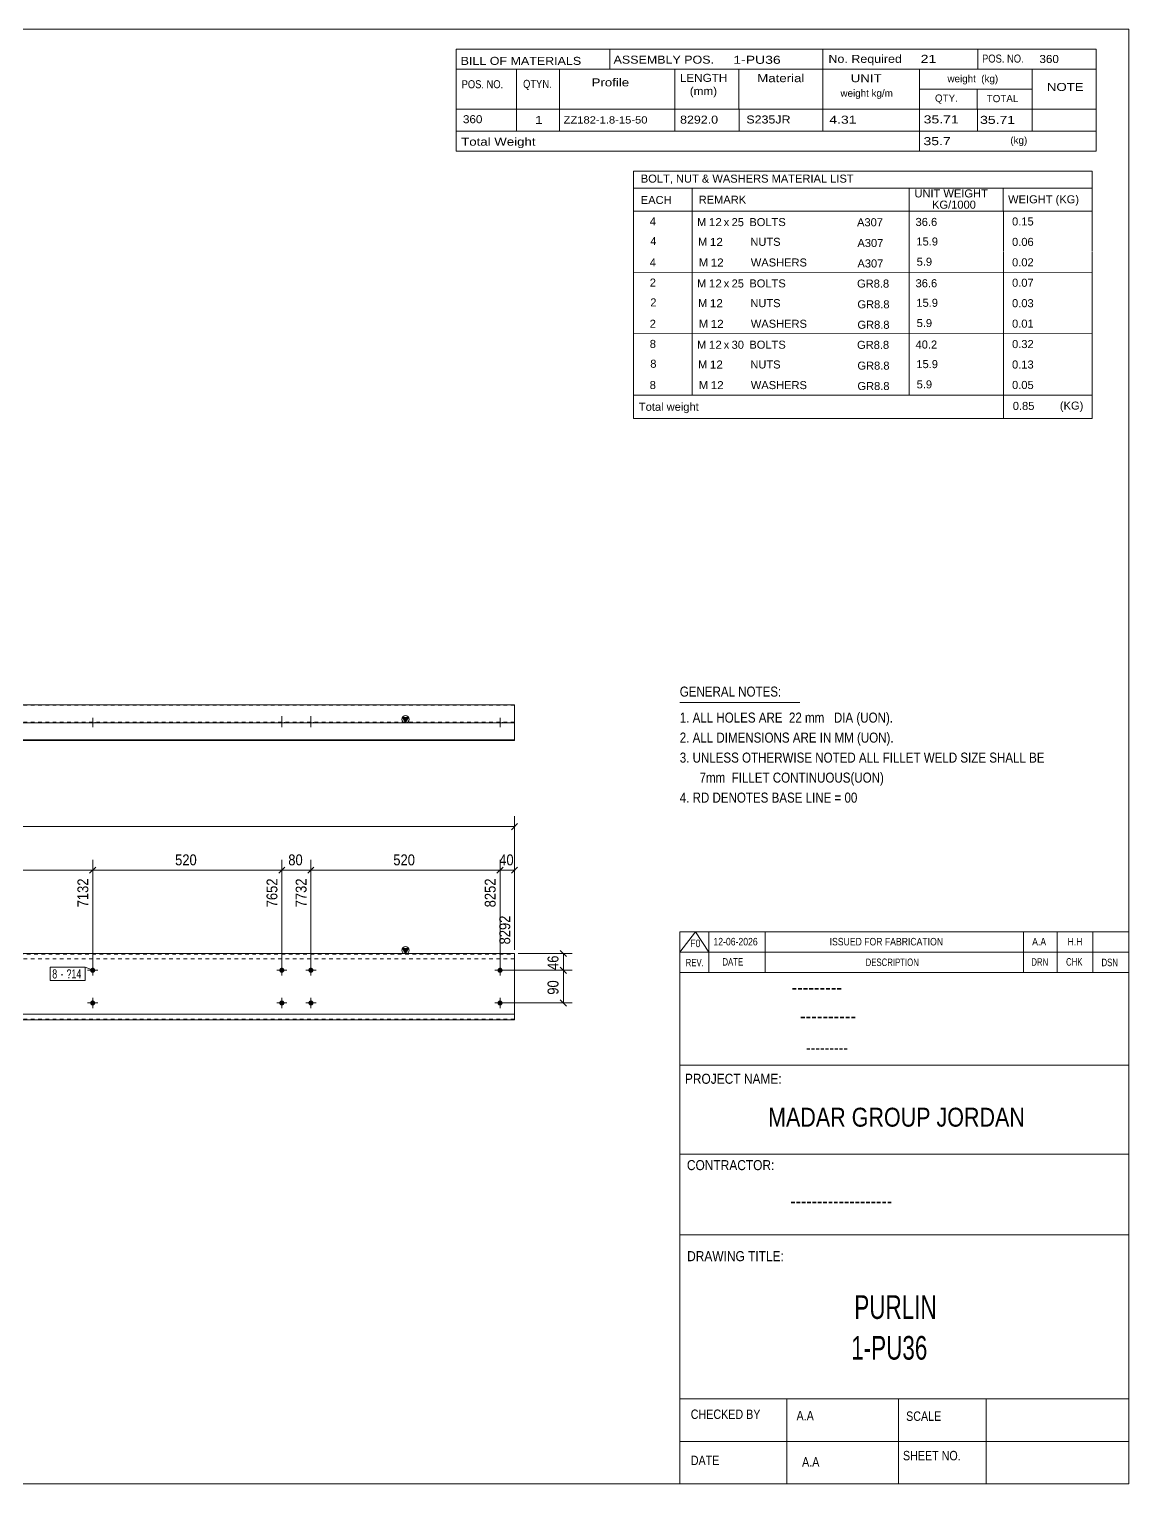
# Model space of a CAD drawing. Header units: millimetres. Extents: x 2 to 579, y 1 to 405.
# Drawn here: x 276.6 to 579, y 5 to 405 of the extents above; entities that cross this region are included whole.
import ezdxf

# ---------------------------------------------------------------- set-up
doc = ezdxf.new("R2010")
doc.units = ezdxf.units.MM
doc.linetypes.add('XKITLINE00', pattern=[0])
doc.linetypes.add('XKITLINE01', pattern=[4, 1, -1, 1, -1])
for name, color, linetype, lineweight in [('Bolt', 3, 'Continuous', 0), ('BoltMark', 7, 'Continuous', 0), ('Dimensions', 7, 'Continuous', 0), ('DrawingSheet', 5, 'Continuous', 0), ('OtherObjectType', 7, 'Continuous', 0), ('Part', 2, 'Continuous', 0)]:
    doc.layers.add(name, color=color, linetype=linetype, lineweight=lineweight)
doc.styles.add('@ARIAL_UNICODE_MS_BOLD', font='ARIAL.TTF')
doc.styles.add('ARIAL', font='ARIAL.TTF')
doc.styles.add('ARIAL_NARROW', font='ARIALN.TTF')
doc.styles.add('COMIC_SANS_MS_BOLD', font='COMICBD.TTF')
doc.styles.add('SWIS721_EX_BT', font='ARIAL.TTF')
doc.styles.add('SWISSE', font='ARIAL.TTF')

# ---------------------------------------------------------------- blocks, each defined once
blk = doc.blocks.new('*A5')
at = {"layer": 'Bolt'}
for points in [[(294.78, 146.2), (294.78, 146.16), (294.77, 146.13), (294.77, 146.09), (294.76, 146.06), (294.75, 146.03), (294.74, 145.99), (294.73, 145.96), (294.71, 145.93), (294.7, 145.9), (294.68, 145.87), (294.66, 145.84), (294.64, 145.81), (294.62, 145.79), (294.6, 145.76), (294.58, 145.74), (294.55, 145.71), (294.53, 145.69), (294.5, 145.67), (294.47, 145.65), (294.44, 145.63), (294.41, 145.61), (294.38, 145.6), (294.35, 145.58), (294.32, 145.57), (294.28, 145.56), (294.25, 145.55), (294.22, 145.54), (294.18, 145.54), (294.15, 145.53), (294.12, 145.53), (294.08, 145.53), (294.05, 145.53), (294.01, 145.53), (293.98, 145.54), (293.95, 145.54), (293.91, 145.55), (293.88, 145.56), (293.85, 145.57), (293.81, 145.58), (293.78, 145.6), (293.75, 145.61), (293.72, 145.63), (293.69, 145.65), (293.66, 145.67), (293.64, 145.69), (293.61, 145.71), (293.59, 145.74), (293.56, 145.76), (293.54, 145.79), (293.52, 145.81), (293.5, 145.84), (293.48, 145.87), (293.46, 145.9), (293.45, 145.93), (293.44, 145.96), (293.42, 145.99), (293.41, 146.03), (293.4, 146.06), (293.4, 146.09), (293.39, 146.13), (293.39, 146.16), (293.38, 146.2), (293.38, 146.23), (293.38, 146.26), (293.39, 146.3), (293.39, 146.33), (293.4, 146.37), (293.4, 146.4), (293.41, 146.43), (293.42, 146.47), (293.44, 146.5), (293.45, 146.53), (293.46, 146.56), (293.48, 146.59), (293.5, 146.62), (293.52, 146.65), (293.54, 146.67), (293.56, 146.7), (293.59, 146.72), (293.61, 146.75), (293.64, 146.77), (293.66, 146.79), (293.69, 146.81), (293.72, 146.83), (293.75, 146.85), (293.78, 146.86), (293.81, 146.88), (293.85, 146.89), (293.88, 146.9), (293.91, 146.91), (293.95, 146.92), (293.98, 146.92), (294.01, 146.93), (294.05, 146.93), (294.08, 146.93), (294.12, 146.93), (294.15, 146.93), (294.18, 146.92), (294.22, 146.92), (294.25, 146.91), (294.28, 146.9), (294.32, 146.89), (294.35, 146.88), (294.38, 146.86), (294.41, 146.85), (294.44, 146.83), (294.47, 146.81), (294.5, 146.79), (294.53, 146.77), (294.55, 146.75), (294.58, 146.72), (294.6, 146.7), (294.62, 146.67), (294.64, 146.65), (294.66, 146.62), (294.68, 146.59), (294.7, 146.56), (294.71, 146.53), (294.73, 146.5), (294.74, 146.47), (294.75, 146.43), (294.76, 146.4), (294.77, 146.37), (294.77, 146.33), (294.78, 146.3), (294.78, 146.26), (294.78, 146.23)], [(406.78, 146.2), (406.78, 146.16), (406.77, 146.13), (406.77, 146.09), (406.76, 146.06), (406.75, 146.03), (406.74, 145.99), (406.73, 145.96), (406.71, 145.93), (406.7, 145.9), (406.68, 145.87), (406.66, 145.84), (406.64, 145.81), (406.62, 145.79), (406.6, 145.76), (406.58, 145.74), (406.55, 145.71), (406.53, 145.69), (406.5, 145.67), (406.47, 145.65), (406.44, 145.63), (406.41, 145.61), (406.38, 145.6), (406.35, 145.58), (406.32, 145.57), (406.28, 145.56), (406.25, 145.55), (406.22, 145.54), (406.18, 145.54), (406.15, 145.53), (406.12, 145.53), (406.08, 145.53), (406.05, 145.53), (406.01, 145.53), (405.98, 145.54), (405.95, 145.54), (405.91, 145.55), (405.88, 145.56), (405.85, 145.57), (405.81, 145.58), (405.78, 145.6), (405.75, 145.61), (405.72, 145.63), (405.69, 145.65), (405.66, 145.67), (405.64, 145.69), (405.61, 145.71), (405.59, 145.74), (405.56, 145.76), (405.54, 145.79), (405.52, 145.81), (405.5, 145.84), (405.48, 145.87), (405.46, 145.9), (405.45, 145.93), (405.44, 145.96), (405.42, 145.99), (405.41, 146.03), (405.4, 146.06), (405.4, 146.09), (405.39, 146.13), (405.39, 146.16), (405.38, 146.2), (405.38, 146.23), (405.38, 146.26), (405.39, 146.3), (405.39, 146.33), (405.4, 146.37), (405.4, 146.4), (405.41, 146.43), (405.42, 146.47), (405.44, 146.5), (405.45, 146.53), (405.46, 146.56), (405.48, 146.59), (405.5, 146.62), (405.52, 146.65), (405.54, 146.67), (405.56, 146.7), (405.59, 146.72), (405.61, 146.75), (405.64, 146.77), (405.66, 146.79), (405.69, 146.81), (405.72, 146.83), (405.75, 146.85), (405.78, 146.86), (405.81, 146.88), (405.85, 146.89), (405.88, 146.9), (405.91, 146.91), (405.95, 146.92), (405.98, 146.92), (406.01, 146.93), (406.05, 146.93), (406.08, 146.93), (406.12, 146.93), (406.15, 146.93), (406.18, 146.92), (406.22, 146.92), (406.25, 146.91), (406.28, 146.9), (406.32, 146.89), (406.35, 146.88), (406.38, 146.86), (406.41, 146.85), (406.44, 146.83), (406.47, 146.81), (406.5, 146.79), (406.53, 146.77), (406.55, 146.75), (406.58, 146.72), (406.6, 146.7), (406.62, 146.67), (406.64, 146.65), (406.66, 146.62), (406.68, 146.59), (406.7, 146.56), (406.71, 146.53), (406.73, 146.5), (406.74, 146.47), (406.75, 146.43), (406.76, 146.4), (406.77, 146.37), (406.77, 146.33), (406.78, 146.3), (406.78, 146.26), (406.78, 146.23)], [(294.78, 137.2), (294.78, 137.16), (294.77, 137.13), (294.77, 137.09), (294.76, 137.06), (294.75, 137.03), (294.74, 136.99), (294.73, 136.96), (294.71, 136.93), (294.7, 136.9), (294.68, 136.87), (294.66, 136.84), (294.64, 136.81), (294.62, 136.79), (294.6, 136.76), (294.58, 136.74), (294.55, 136.71), (294.53, 136.69), (294.5, 136.67), (294.47, 136.65), (294.44, 136.63), (294.41, 136.61), (294.38, 136.6), (294.35, 136.58), (294.32, 136.57), (294.28, 136.56), (294.25, 136.55), (294.22, 136.54), (294.18, 136.54), (294.15, 136.53), (294.12, 136.53), (294.08, 136.53), (294.05, 136.53), (294.01, 136.53), (293.98, 136.54), (293.95, 136.54), (293.91, 136.55), (293.88, 136.56), (293.85, 136.57), (293.81, 136.58), (293.78, 136.6), (293.75, 136.61), (293.72, 136.63), (293.69, 136.65), (293.66, 136.67), (293.64, 136.69), (293.61, 136.71), (293.59, 136.74), (293.56, 136.76), (293.54, 136.79), (293.52, 136.81), (293.5, 136.84), (293.48, 136.87), (293.46, 136.9), (293.45, 136.93), (293.44, 136.96), (293.42, 136.99), (293.41, 137.03), (293.4, 137.06), (293.4, 137.09), (293.39, 137.13), (293.39, 137.16), (293.38, 137.2), (293.38, 137.23), (293.38, 137.26), (293.39, 137.3), (293.39, 137.33), (293.4, 137.37), (293.4, 137.4), (293.41, 137.43), (293.42, 137.47), (293.44, 137.5), (293.45, 137.53), (293.46, 137.56), (293.48, 137.59), (293.5, 137.62), (293.52, 137.65), (293.54, 137.67), (293.56, 137.7), (293.59, 137.72), (293.61, 137.75), (293.64, 137.77), (293.66, 137.79), (293.69, 137.81), (293.72, 137.83), (293.75, 137.85), (293.78, 137.86), (293.81, 137.88), (293.85, 137.89), (293.88, 137.9), (293.91, 137.91), (293.95, 137.92), (293.98, 137.92), (294.01, 137.93), (294.05, 137.93), (294.08, 137.93), (294.12, 137.93), (294.15, 137.93), (294.18, 137.92), (294.22, 137.92), (294.25, 137.91), (294.28, 137.9), (294.32, 137.89), (294.35, 137.88), (294.38, 137.86), (294.41, 137.85), (294.44, 137.83), (294.47, 137.81), (294.5, 137.79), (294.53, 137.77), (294.55, 137.75), (294.58, 137.72), (294.6, 137.7), (294.62, 137.67), (294.64, 137.65), (294.66, 137.62), (294.68, 137.59), (294.7, 137.56), (294.71, 137.53), (294.73, 137.5), (294.74, 137.47), (294.75, 137.43), (294.76, 137.4), (294.77, 137.37), (294.77, 137.33), (294.78, 137.3), (294.78, 137.26), (294.78, 137.23)], [(406.78, 137.2), (406.78, 137.16), (406.77, 137.13), (406.77, 137.09), (406.76, 137.06), (406.75, 137.03), (406.74, 136.99), (406.73, 136.96), (406.71, 136.93), (406.7, 136.9), (406.68, 136.87), (406.66, 136.84), (406.64, 136.81), (406.62, 136.79), (406.6, 136.76), (406.58, 136.74), (406.55, 136.71), (406.53, 136.69), (406.5, 136.67), (406.47, 136.65), (406.44, 136.63), (406.41, 136.61), (406.38, 136.6), (406.35, 136.58), (406.32, 136.57), (406.28, 136.56), (406.25, 136.55), (406.22, 136.54), (406.18, 136.54), (406.15, 136.53), (406.12, 136.53), (406.08, 136.53), (406.05, 136.53), (406.01, 136.53), (405.98, 136.54), (405.95, 136.54), (405.91, 136.55), (405.88, 136.56), (405.85, 136.57), (405.81, 136.58), (405.78, 136.6), (405.75, 136.61), (405.72, 136.63), (405.69, 136.65), (405.66, 136.67), (405.64, 136.69), (405.61, 136.71), (405.59, 136.74), (405.56, 136.76), (405.54, 136.79), (405.52, 136.81), (405.5, 136.84), (405.48, 136.87), (405.46, 136.9), (405.45, 136.93), (405.44, 136.96), (405.42, 136.99), (405.41, 137.03), (405.4, 137.06), (405.4, 137.09), (405.39, 137.13), (405.39, 137.16), (405.38, 137.2), (405.38, 137.23), (405.38, 137.26), (405.39, 137.3), (405.39, 137.33), (405.4, 137.37), (405.4, 137.4), (405.41, 137.43), (405.42, 137.47), (405.44, 137.5), (405.45, 137.53), (405.46, 137.56), (405.48, 137.59), (405.5, 137.62), (405.52, 137.65), (405.54, 137.67), (405.56, 137.7), (405.59, 137.72), (405.61, 137.75), (405.64, 137.77), (405.66, 137.79), (405.69, 137.81), (405.72, 137.83), (405.75, 137.85), (405.78, 137.86), (405.81, 137.88), (405.85, 137.89), (405.88, 137.9), (405.91, 137.91), (405.95, 137.92), (405.98, 137.92), (406.01, 137.93), (406.05, 137.93), (406.08, 137.93), (406.12, 137.93), (406.15, 137.93), (406.18, 137.92), (406.22, 137.92), (406.25, 137.91), (406.28, 137.9), (406.32, 137.89), (406.35, 137.88), (406.38, 137.86), (406.41, 137.85), (406.44, 137.83), (406.47, 137.81), (406.5, 137.79), (406.53, 137.77), (406.55, 137.75), (406.58, 137.72), (406.6, 137.7), (406.62, 137.67), (406.64, 137.65), (406.66, 137.62), (406.68, 137.59), (406.7, 137.56), (406.71, 137.53), (406.73, 137.5), (406.74, 137.47), (406.75, 137.43), (406.76, 137.4), (406.77, 137.37), (406.77, 137.33), (406.78, 137.3), (406.78, 137.26), (406.78, 137.23)]]:
    blk.add_hatch(color=3, dxfattribs=at).paths.add_polyline_path(points, flags=17)
at = {"layer": 'Bolt', "color": 3, "linetype": 'XKITLINE00', "lineweight": 0}
for p, q in [((295.48, 146.23), (292.68, 146.23)), ((294.08, 147.63), (294.08, 144.83)), ((407.48, 146.23), (404.68, 146.23)), ((406.08, 147.63), (406.08, 144.83)), ((295.48, 137.23), (292.68, 137.23)), ((294.08, 138.63), (294.08, 135.83)), ((407.48, 137.23), (404.68, 137.23)), ((406.08, 138.63), (406.08, 135.83))]:
    blk.add_line(p, q, dxfattribs=at)
blk = doc.blocks.new('*A6')
at = {"layer": 'Bolt'}
for points in [[(346.78, 146.2), (346.78, 146.16), (346.77, 146.13), (346.77, 146.09), (346.76, 146.06), (346.75, 146.03), (346.74, 145.99), (346.73, 145.96), (346.71, 145.93), (346.7, 145.9), (346.68, 145.87), (346.66, 145.84), (346.64, 145.81), (346.62, 145.79), (346.6, 145.76), (346.58, 145.74), (346.55, 145.71), (346.53, 145.69), (346.5, 145.67), (346.47, 145.65), (346.44, 145.63), (346.41, 145.61), (346.38, 145.6), (346.35, 145.58), (346.32, 145.57), (346.28, 145.56), (346.25, 145.55), (346.22, 145.54), (346.18, 145.54), (346.15, 145.53), (346.12, 145.53), (346.08, 145.53), (346.05, 145.53), (346.01, 145.53), (345.98, 145.54), (345.95, 145.54), (345.91, 145.55), (345.88, 145.56), (345.85, 145.57), (345.81, 145.58), (345.78, 145.6), (345.75, 145.61), (345.72, 145.63), (345.69, 145.65), (345.66, 145.67), (345.64, 145.69), (345.61, 145.71), (345.59, 145.74), (345.56, 145.76), (345.54, 145.79), (345.52, 145.81), (345.5, 145.84), (345.48, 145.87), (345.46, 145.9), (345.45, 145.93), (345.44, 145.96), (345.42, 145.99), (345.41, 146.03), (345.4, 146.06), (345.4, 146.09), (345.39, 146.13), (345.39, 146.16), (345.38, 146.2), (345.38, 146.23), (345.38, 146.26), (345.39, 146.3), (345.39, 146.33), (345.4, 146.37), (345.4, 146.4), (345.41, 146.43), (345.42, 146.47), (345.44, 146.5), (345.45, 146.53), (345.46, 146.56), (345.48, 146.59), (345.5, 146.62), (345.52, 146.65), (345.54, 146.67), (345.56, 146.7), (345.59, 146.72), (345.61, 146.75), (345.64, 146.77), (345.66, 146.79), (345.69, 146.81), (345.72, 146.83), (345.75, 146.85), (345.78, 146.86), (345.81, 146.88), (345.85, 146.89), (345.88, 146.9), (345.91, 146.91), (345.95, 146.92), (345.98, 146.92), (346.01, 146.93), (346.05, 146.93), (346.08, 146.93), (346.12, 146.93), (346.15, 146.93), (346.18, 146.92), (346.22, 146.92), (346.25, 146.91), (346.28, 146.9), (346.32, 146.89), (346.35, 146.88), (346.38, 146.86), (346.41, 146.85), (346.44, 146.83), (346.47, 146.81), (346.5, 146.79), (346.53, 146.77), (346.55, 146.75), (346.58, 146.72), (346.6, 146.7), (346.62, 146.67), (346.64, 146.65), (346.66, 146.62), (346.68, 146.59), (346.7, 146.56), (346.71, 146.53), (346.73, 146.5), (346.74, 146.47), (346.75, 146.43), (346.76, 146.4), (346.77, 146.37), (346.77, 146.33), (346.78, 146.3), (346.78, 146.26), (346.78, 146.23)], [(354.78, 146.2), (354.78, 146.16), (354.77, 146.13), (354.77, 146.09), (354.76, 146.06), (354.75, 146.03), (354.74, 145.99), (354.73, 145.96), (354.71, 145.93), (354.7, 145.9), (354.68, 145.87), (354.66, 145.84), (354.64, 145.81), (354.62, 145.79), (354.6, 145.76), (354.58, 145.74), (354.55, 145.71), (354.53, 145.69), (354.5, 145.67), (354.47, 145.65), (354.44, 145.63), (354.41, 145.61), (354.38, 145.6), (354.35, 145.58), (354.32, 145.57), (354.28, 145.56), (354.25, 145.55), (354.22, 145.54), (354.18, 145.54), (354.15, 145.53), (354.12, 145.53), (354.08, 145.53), (354.05, 145.53), (354.01, 145.53), (353.98, 145.54), (353.95, 145.54), (353.91, 145.55), (353.88, 145.56), (353.85, 145.57), (353.81, 145.58), (353.78, 145.6), (353.75, 145.61), (353.72, 145.63), (353.69, 145.65), (353.66, 145.67), (353.64, 145.69), (353.61, 145.71), (353.59, 145.74), (353.56, 145.76), (353.54, 145.79), (353.52, 145.81), (353.5, 145.84), (353.48, 145.87), (353.46, 145.9), (353.45, 145.93), (353.44, 145.96), (353.42, 145.99), (353.41, 146.03), (353.4, 146.06), (353.4, 146.09), (353.39, 146.13), (353.39, 146.16), (353.38, 146.2), (353.38, 146.23), (353.38, 146.26), (353.39, 146.3), (353.39, 146.33), (353.4, 146.37), (353.4, 146.4), (353.41, 146.43), (353.42, 146.47), (353.44, 146.5), (353.45, 146.53), (353.46, 146.56), (353.48, 146.59), (353.5, 146.62), (353.52, 146.65), (353.54, 146.67), (353.56, 146.7), (353.59, 146.72), (353.61, 146.75), (353.64, 146.77), (353.66, 146.79), (353.69, 146.81), (353.72, 146.83), (353.75, 146.85), (353.78, 146.86), (353.81, 146.88), (353.85, 146.89), (353.88, 146.9), (353.91, 146.91), (353.95, 146.92), (353.98, 146.92), (354.01, 146.93), (354.05, 146.93), (354.08, 146.93), (354.12, 146.93), (354.15, 146.93), (354.18, 146.92), (354.22, 146.92), (354.25, 146.91), (354.28, 146.9), (354.32, 146.89), (354.35, 146.88), (354.38, 146.86), (354.41, 146.85), (354.44, 146.83), (354.47, 146.81), (354.5, 146.79), (354.53, 146.77), (354.55, 146.75), (354.58, 146.72), (354.6, 146.7), (354.62, 146.67), (354.64, 146.65), (354.66, 146.62), (354.68, 146.59), (354.7, 146.56), (354.71, 146.53), (354.73, 146.5), (354.74, 146.47), (354.75, 146.43), (354.76, 146.4), (354.77, 146.37), (354.77, 146.33), (354.78, 146.3), (354.78, 146.26), (354.78, 146.23)], [(346.78, 137.2), (346.78, 137.16), (346.77, 137.13), (346.77, 137.09), (346.76, 137.06), (346.75, 137.03), (346.74, 136.99), (346.73, 136.96), (346.71, 136.93), (346.7, 136.9), (346.68, 136.87), (346.66, 136.84), (346.64, 136.81), (346.62, 136.79), (346.6, 136.76), (346.58, 136.74), (346.55, 136.71), (346.53, 136.69), (346.5, 136.67), (346.47, 136.65), (346.44, 136.63), (346.41, 136.61), (346.38, 136.6), (346.35, 136.58), (346.32, 136.57), (346.28, 136.56), (346.25, 136.55), (346.22, 136.54), (346.18, 136.54), (346.15, 136.53), (346.12, 136.53), (346.08, 136.53), (346.05, 136.53), (346.01, 136.53), (345.98, 136.54), (345.95, 136.54), (345.91, 136.55), (345.88, 136.56), (345.85, 136.57), (345.81, 136.58), (345.78, 136.6), (345.75, 136.61), (345.72, 136.63), (345.69, 136.65), (345.66, 136.67), (345.64, 136.69), (345.61, 136.71), (345.59, 136.74), (345.56, 136.76), (345.54, 136.79), (345.52, 136.81), (345.5, 136.84), (345.48, 136.87), (345.46, 136.9), (345.45, 136.93), (345.44, 136.96), (345.42, 136.99), (345.41, 137.03), (345.4, 137.06), (345.4, 137.09), (345.39, 137.13), (345.39, 137.16), (345.38, 137.2), (345.38, 137.23), (345.38, 137.26), (345.39, 137.3), (345.39, 137.33), (345.4, 137.37), (345.4, 137.4), (345.41, 137.43), (345.42, 137.47), (345.44, 137.5), (345.45, 137.53), (345.46, 137.56), (345.48, 137.59), (345.5, 137.62), (345.52, 137.65), (345.54, 137.67), (345.56, 137.7), (345.59, 137.72), (345.61, 137.75), (345.64, 137.77), (345.66, 137.79), (345.69, 137.81), (345.72, 137.83), (345.75, 137.85), (345.78, 137.86), (345.81, 137.88), (345.85, 137.89), (345.88, 137.9), (345.91, 137.91), (345.95, 137.92), (345.98, 137.92), (346.01, 137.93), (346.05, 137.93), (346.08, 137.93), (346.12, 137.93), (346.15, 137.93), (346.18, 137.92), (346.22, 137.92), (346.25, 137.91), (346.28, 137.9), (346.32, 137.89), (346.35, 137.88), (346.38, 137.86), (346.41, 137.85), (346.44, 137.83), (346.47, 137.81), (346.5, 137.79), (346.53, 137.77), (346.55, 137.75), (346.58, 137.72), (346.6, 137.7), (346.62, 137.67), (346.64, 137.65), (346.66, 137.62), (346.68, 137.59), (346.7, 137.56), (346.71, 137.53), (346.73, 137.5), (346.74, 137.47), (346.75, 137.43), (346.76, 137.4), (346.77, 137.37), (346.77, 137.33), (346.78, 137.3), (346.78, 137.26), (346.78, 137.23)], [(354.78, 137.2), (354.78, 137.16), (354.77, 137.13), (354.77, 137.09), (354.76, 137.06), (354.75, 137.03), (354.74, 136.99), (354.73, 136.96), (354.71, 136.93), (354.7, 136.9), (354.68, 136.87), (354.66, 136.84), (354.64, 136.81), (354.62, 136.79), (354.6, 136.76), (354.58, 136.74), (354.55, 136.71), (354.53, 136.69), (354.5, 136.67), (354.47, 136.65), (354.44, 136.63), (354.41, 136.61), (354.38, 136.6), (354.35, 136.58), (354.32, 136.57), (354.28, 136.56), (354.25, 136.55), (354.22, 136.54), (354.18, 136.54), (354.15, 136.53), (354.12, 136.53), (354.08, 136.53), (354.05, 136.53), (354.01, 136.53), (353.98, 136.54), (353.95, 136.54), (353.91, 136.55), (353.88, 136.56), (353.85, 136.57), (353.81, 136.58), (353.78, 136.6), (353.75, 136.61), (353.72, 136.63), (353.69, 136.65), (353.66, 136.67), (353.64, 136.69), (353.61, 136.71), (353.59, 136.74), (353.56, 136.76), (353.54, 136.79), (353.52, 136.81), (353.5, 136.84), (353.48, 136.87), (353.46, 136.9), (353.45, 136.93), (353.44, 136.96), (353.42, 136.99), (353.41, 137.03), (353.4, 137.06), (353.4, 137.09), (353.39, 137.13), (353.39, 137.16), (353.38, 137.2), (353.38, 137.23), (353.38, 137.26), (353.39, 137.3), (353.39, 137.33), (353.4, 137.37), (353.4, 137.4), (353.41, 137.43), (353.42, 137.47), (353.44, 137.5), (353.45, 137.53), (353.46, 137.56), (353.48, 137.59), (353.5, 137.62), (353.52, 137.65), (353.54, 137.67), (353.56, 137.7), (353.59, 137.72), (353.61, 137.75), (353.64, 137.77), (353.66, 137.79), (353.69, 137.81), (353.72, 137.83), (353.75, 137.85), (353.78, 137.86), (353.81, 137.88), (353.85, 137.89), (353.88, 137.9), (353.91, 137.91), (353.95, 137.92), (353.98, 137.92), (354.01, 137.93), (354.05, 137.93), (354.08, 137.93), (354.12, 137.93), (354.15, 137.93), (354.18, 137.92), (354.22, 137.92), (354.25, 137.91), (354.28, 137.9), (354.32, 137.89), (354.35, 137.88), (354.38, 137.86), (354.41, 137.85), (354.44, 137.83), (354.47, 137.81), (354.5, 137.79), (354.53, 137.77), (354.55, 137.75), (354.58, 137.72), (354.6, 137.7), (354.62, 137.67), (354.64, 137.65), (354.66, 137.62), (354.68, 137.59), (354.7, 137.56), (354.71, 137.53), (354.73, 137.5), (354.74, 137.47), (354.75, 137.43), (354.76, 137.4), (354.77, 137.37), (354.77, 137.33), (354.78, 137.3), (354.78, 137.26), (354.78, 137.23)]]:
    blk.add_hatch(color=3, dxfattribs=at).paths.add_polyline_path(points, flags=17)
at = {"layer": 'Bolt', "color": 3, "linetype": 'XKITLINE00', "lineweight": 0}
for p, q in [((347.48, 146.23), (344.68, 146.23)), ((346.08, 147.63), (346.08, 144.83)), ((355.48, 146.23), (352.68, 146.23)), ((354.08, 147.63), (354.08, 144.83)), ((347.48, 137.23), (344.68, 137.23)), ((346.08, 138.63), (346.08, 135.83)), ((355.48, 137.23), (352.68, 137.23)), ((354.08, 138.63), (354.08, 135.83))]:
    blk.add_line(p, q, dxfattribs=at)
blk = doc.blocks.new('*A7')
at = {"layer": 'Part'}
blk.add_hatch(color=2, dxfattribs=at).paths.add_polyline_path([(379.28, 152.23), (380.88, 152.23), (380.08, 150.83)], flags=17)
at = {"layer": 'Part', "color": 2, "linetype": 'XKITLINE00', "lineweight": 0}
for p, q in [((380.08, 150.83), (379.28, 152.23)), ((379.28, 152.23), (380.88, 152.23)), ((380.88, 152.23), (380.08, 150.83)), ((27.5, 150.83), (27.5, 132.63)), ((153.3, 150.83), (27.5, 150.83)), ((209.59, 150.83), (153.4, 150.83)), ((265.88, 150.83), (209.69, 150.83)), ((410.08, 150.83), (265.98, 150.83)), ((410.08, 132.63), (410.08, 150.83)), ((153.3, 134.13), (27.5, 134.13)), ((27.5, 132.63), (153.3, 132.63)), ((209.59, 134.13), (153.4, 134.13)), ((153.4, 132.63), (209.59, 132.63)), ((265.88, 134.13), (209.69, 134.13)), ((209.69, 132.63), (265.88, 132.63)), ((410.08, 134.13), (265.98, 134.13)), ((265.98, 132.63), (410.08, 132.63))]:
    blk.add_line(p, q, dxfattribs=at)
at = {"layer": 'Part', "color": 7, "linetype": 'XKITLINE01', "lineweight": 0}
for p, q in [((27.5, 150.65), (153.3, 150.65)), ((153.3, 149.33), (27.5, 149.33)), ((153.4, 150.65), (209.59, 150.65)), ((209.59, 149.33), (153.4, 149.33)), ((209.69, 150.65), (265.88, 150.65)), ((265.88, 149.33), (209.69, 149.33)), ((265.98, 150.65), (410.08, 150.65)), ((410.08, 149.33), (265.98, 149.33)), ((153.3, 132.81), (27.5, 132.81)), ((209.59, 132.81), (153.4, 132.81)), ((265.88, 132.81), (209.69, 132.81)), ((410.08, 132.81), (265.98, 132.81))]:
    blk.add_line(p, q, dxfattribs=at)
at = {"layer": 'Part', "color": 2, "linetype": 'XKITLINE00', "lineweight": 0}
blk.add_circle((380.08, 151.73), 1, dxfattribs=at)
blk = doc.blocks.new('*A12')
at = {"layer": 'Bolt'}
for points in [[(293.38, 214.25), (293.38, 214.43), (294.78, 214.43), (294.78, 214.25)], [(293.38, 214.25), (293.38, 214.43), (294.78, 214.43), (294.78, 214.25)], [(405.38, 214.25), (405.38, 214.43), (406.78, 214.43), (406.78, 214.25)], [(405.38, 214.25), (405.38, 214.43), (406.78, 214.43), (406.78, 214.25)]]:
    blk.add_hatch(color=3, dxfattribs=at).paths.add_polyline_path(points, flags=17)
at = {"layer": 'Bolt', "color": 3, "linetype": 'XKITLINE00', "lineweight": 0}
for p, q in [((293.38, 214.43), (293.38, 214.25)), ((293.38, 214.43), (293.38, 214.25)), ((294.08, 215.59), (294.08, 213.09)), ((294.08, 215.59), (294.08, 213.09)), ((294.78, 214.43), (294.78, 214.25)), ((294.78, 214.43), (294.78, 214.25)), ((405.38, 214.43), (405.38, 214.25)), ((405.38, 214.43), (405.38, 214.25)), ((406.08, 215.59), (406.08, 213.09)), ((406.08, 215.59), (406.08, 213.09)), ((406.78, 214.43), (406.78, 214.25)), ((406.78, 214.43), (406.78, 214.25))]:
    blk.add_line(p, q, dxfattribs=at)
blk = doc.blocks.new('*A13')
at = {"layer": 'Bolt'}
for points in [[(345.38, 214.25), (345.38, 214.43), (346.78, 214.43), (346.78, 214.25)], [(345.38, 214.25), (345.38, 214.43), (346.78, 214.43), (346.78, 214.25)], [(353.38, 214.25), (353.38, 214.43), (354.78, 214.43), (354.78, 214.25)], [(353.38, 214.25), (353.38, 214.43), (354.78, 214.43), (354.78, 214.25)]]:
    blk.add_hatch(color=3, dxfattribs=at).paths.add_polyline_path(points, flags=17)
at = {"layer": 'Bolt', "color": 3, "linetype": 'XKITLINE00', "lineweight": 0}
for p, q in [((346.08, 216.09), (346.08, 213.09)), ((346.08, 216.09), (346.08, 213.09)), ((354.08, 216.09), (354.08, 213.09)), ((354.08, 216.09), (354.08, 213.09)), ((345.38, 214.43), (345.38, 214.25)), ((345.38, 214.43), (345.38, 214.25)), ((346.78, 214.43), (346.78, 214.25)), ((346.78, 214.43), (346.78, 214.25)), ((353.38, 214.43), (353.38, 214.25)), ((353.38, 214.43), (353.38, 214.25)), ((354.78, 214.43), (354.78, 214.25)), ((354.78, 214.43), (354.78, 214.25))]:
    blk.add_line(p, q, dxfattribs=at)
blk = doc.blocks.new('*A14')
at = {"layer": 'Part'}
blk.add_hatch(color=2, dxfattribs=at).paths.add_polyline_path([(379.28, 215.74), (380.88, 215.74), (380.08, 214.34)], flags=17)
at = {"layer": 'Part', "color": 2, "linetype": 'XKITLINE00', "lineweight": 0}
for p, q in [((27.5, 219.25), (27.5, 214.25)), ((27.5, 219.25), (153.3, 219.25)), ((153.4, 219.25), (209.59, 219.25)), ((209.69, 219.25), (265.88, 219.25)), ((265.98, 219.25), (410.08, 219.25)), ((410.08, 219.25), (410.08, 214.25)), ((27.5, 214.25), (27.5, 209.43)), ((153.3, 214.25), (27.5, 214.25)), ((209.59, 214.25), (153.4, 214.25)), ((265.88, 214.25), (209.69, 214.25)), ((410.08, 214.25), (265.98, 214.25)), ((380.08, 214.34), (379.28, 215.74)), ((379.28, 215.74), (380.88, 215.74)), ((380.88, 215.74), (380.08, 214.34)), ((410.08, 209.43), (410.08, 214.25)), ((153.3, 209.61), (27.5, 209.61)), ((27.5, 209.43), (153.3, 209.43)), ((209.59, 209.61), (153.4, 209.61)), ((153.4, 209.43), (209.59, 209.43)), ((265.88, 209.61), (209.69, 209.61)), ((209.69, 209.43), (265.88, 209.43)), ((410.08, 209.61), (265.98, 209.61)), ((265.98, 209.43), (410.08, 209.43))]:
    blk.add_line(p, q, dxfattribs=at)
at = {"layer": 'Part', "color": 7, "linetype": 'XKITLINE01', "lineweight": 0}
for p, q in [((153.3, 219.07), (27.5, 219.07)), ((209.59, 219.07), (153.4, 219.07)), ((265.88, 219.07), (209.69, 219.07)), ((410.08, 219.07), (265.98, 219.07)), ((153.3, 214.43), (27.5, 214.43)), ((209.59, 214.43), (153.4, 214.43)), ((265.88, 214.43), (209.69, 214.43)), ((410.08, 214.43), (265.98, 214.43))]:
    blk.add_line(p, q, dxfattribs=at)
at = {"layer": 'Part', "color": 2, "linetype": 'XKITLINE00', "lineweight": 0}
blk.add_circle((380.08, 215.24), 1, dxfattribs=at)
blk = doc.blocks.new('*A15')
at = {"layer": 'DrawingSheet', "color": 5, "linetype": 'XKITLINE00', "lineweight": 0}
for p, q in [((579, 405), (5, 405)), ((5, 405), (5, 5)), ((579, 5), (579, 405)), ((5, 5), (579, 5))]:
    blk.add_line(p, q, dxfattribs=at)
at = {"layer": 'DrawingSheet', "color": 5, "style": 'ARIAL', "width": 0.85}
blk.add_text('Tekla structures', height=2, rotation=90, dxfattribs=at).set_placement((4.5, 5.5))
blk = doc.blocks.new('*A16')
at = {"layer": 'OtherObjectType', "color": 7, "linetype": 'XKITLINE00', "lineweight": 0}
for p, q in [((442.76, 365.95), (442.75, 354.95)), ((442.76, 365.95), (568.88, 365.95)), ((568.88, 365.95), (568.88, 354.95)), ((442.75, 361.3), (568.88, 361.3)), ((458.87, 361.31), (458.87, 354.95)), ((518.57, 361.31), (518.57, 354.95)), ((544.47, 361.29), (544.47, 354.95)), ((442.76, 354.92), (442.76, 349.42)), ((442.77, 354.95), (568.88, 354.95)), ((458.92, 354.95), (458.92, 349.33)), ((518.57, 354.95), (518.57, 349.33)), ((544.5, 354.95), (544.5, 349.45)), ((568.88, 354.95), (568.88, 349.45)), ((442.79, 349.33), (442.79, 343.72)), ((458.95, 349.33), (458.95, 343.71)), ((518.57, 349.33), (518.57, 343.71)), ((544.5, 349.33), (544.5, 343.83)), ((568.88, 349.33), (568.88, 343.83)), ((442.79, 343.7), (442.79, 338.13)), ((458.95, 343.71), (458.95, 338.09)), ((518.57, 343.71), (518.57, 338.09)), ((544.5, 343.71), (544.5, 338.1)), ((568.88, 343.71), (568.88, 338.1)), ((568.88, 338.1), (442.75, 338.13)), ((442.76, 338.06), (442.76, 332.56)), ((458.92, 338.09), (458.92, 332.47)), ((518.57, 338.09), (518.57, 332.47)), ((544.5, 338.09), (544.5, 332.59)), ((568.88, 338.09), (568.88, 332.59)), ((442.79, 332.47), (442.79, 326.86)), ((458.95, 332.47), (458.95, 326.86)), ((518.57, 332.47), (518.57, 326.86)), ((544.5, 332.47), (544.5, 326.97)), ((568.88, 332.47), (568.88, 326.97)), ((442.79, 326.84), (442.79, 321.27)), ((458.95, 326.85), (458.95, 321.24)), ((518.57, 326.86), (518.57, 321.24)), ((544.5, 326.85), (544.5, 321.25)), ((568.88, 326.85), (568.88, 321.24)), ((568.88, 321.24), (442.75, 321.27)), ((442.76, 321.21), (442.76, 315.71)), ((458.92, 321.23), (458.92, 315.62)), ((518.57, 321.24), (518.57, 315.62)), ((544.5, 321.23), (544.5, 315.73)), ((568.88, 321.24), (568.88, 315.74)), ((442.79, 315.62), (442.79, 310)), ((458.95, 315.62), (458.95, 310)), ((518.57, 315.62), (518.57, 310)), ((544.5, 315.61), (544.5, 310.11)), ((568.88, 315.62), (568.88, 310.12)), ((442.79, 309.98), (442.79, 304.42)), ((458.95, 310), (458.95, 304.38)), ((518.57, 310), (518.57, 304.38)), ((544.5, 310), (544.5, 304.39)), ((568.88, 310), (568.88, 304.39)), ((568.88, 304.39), (442.75, 304.42)), ((442.78, 304.38), (442.78, 297.97)), ((442.85, 304.38), (568.87, 304.38)), ((544.5, 304.35), (544.5, 297.93)), ((568.87, 304.35), (568.87, 297.94)), ((442.77, 297.93), (568.87, 297.93))]:
    blk.add_line(p, q, dxfattribs=at)
at = {"layer": 'OtherObjectType', "color": 7, "style": 'ARIAL_NARROW'}
for s, width, p in [('BOLT, NUT & WASHERS MATERIAL LIST', 1.211571, (444.79, 362.79)), ('UNIT WEIGHT', 1.211571, (520.03, 358.72)), ('EACH', 1.211571, (444.78, 356.92)), ('REMARK', 1.211571, (460.7, 357.01)), (' KG/1000', 1.211571, (524.02, 355.63)), ('WEIGHT (KG)', 1.211571, (545.78, 357.1)), ('4', 1.211571, (447.26, 351.05)), ('M', 1.211571, (460.26, 350.85)), ('12', 1.275, (463.5, 350.83)), ('x', 1.211571, (467.58, 350.83)), ('25', 1.211571, (469.76, 350.82)), ('BOLTS', 1.211571, (474.63, 350.84)), ('A307', 1.211571, (504.25, 350.79)), ('36.6', 1.211571, (520.34, 350.88)), ('0.15', 1.211571, (546.87, 351.01)), ('4', 1.211571, (447.4, 345.61)), ('M', 1.211571, (460.54, 345.41)), ('12', 1.275, (463.78, 345.39)), ('NUTS', 1.211571, (474.91, 345.41)), ('A307', 1.211571, (504.35, 345.09)), ('15.9', 1.211571, (520.56, 345.5)), ('0.06', 1.211571, (546.87, 345.39)), ('4', 1.211571, (447.24, 339.74)), ('M', 1.211571, (460.76, 339.74)), ('12', 1.275, (464, 339.72)), ('WASHERS', 1.211571, (475.04, 339.73)), ('A307', 1.211571, (504.35, 339.47)), ('5.9', 1.211571, (520.64, 339.94)), ('0.02', 1.211571, (546.87, 339.78)), ('2', 1.211571, (447.26, 334.2)), ('M', 1.211571, (460.26, 333.99)), ('12', 1.275, (463.5, 333.97)), ('25', 1.211571, (469.76, 333.96)), ('BOLTS', 1.211571, (474.63, 333.98)), ('GR8.8', 1.211571, (504.25, 333.93)), ('36.6', 1.211571, (520.34, 334.02)), ('0.07', 1.211571, (546.87, 334.16)), ('x', 1.211571, (467.58, 333.97)), ('2', 1.211571, (447.4, 328.75)), ('M', 1.211571, (460.54, 328.56)), ('12', 1.275, (463.78, 328.54)), ('NUTS', 1.211571, (474.91, 328.55)), ('GR8.8', 1.211571, (504.35, 328.23)), ('15.9', 1.211571, (520.56, 328.65)), ('0.03', 1.211571, (546.87, 328.54)), ('2', 1.211571, (447.24, 322.88)), ('M', 1.211571, (460.76, 322.88)), ('12', 1.275, (464, 322.86)), ('WASHERS', 1.211571, (475.04, 322.88)), ('GR8.8', 1.211571, (504.35, 322.61)), ('5.9', 1.211571, (520.64, 323.08)), ('0.01', 1.211571, (546.87, 322.92)), ('8', 1.211571, (447.26, 317.34)), ('M', 1.211571, (460.26, 317.13)), ('12', 1.275, (463.5, 317.11)), ('x', 1.211571, (467.58, 317.12)), ('30', 1.211571, (469.76, 317.11)), ('BOLTS', 1.211571, (474.63, 317.13)), ('GR8.8', 1.211571, (504.25, 317.08)), ('40.2', 1.211571, (520.34, 317.17)), ('0.32', 1.211571, (546.87, 317.3)), ('8', 1.211571, (447.4, 311.89)), ('M', 1.211571, (460.54, 311.7)), ('12', 1.275, (463.78, 311.68)), ('NUTS', 1.211571, (474.91, 311.69)), ('GR8.8', 1.211571, (504.35, 311.37)), ('15.9', 1.211571, (520.56, 311.79)), ('0.13', 1.211571, (546.87, 311.68)), ('8', 1.211571, (447.24, 306.03)), ('M', 1.211571, (460.76, 306.03)), ('12', 1.275, (464, 306)), ('WASHERS', 1.211571, (475.04, 306.02)), ('5.9', 1.211571, (520.64, 306.22)), ('0.05', 1.211571, (546.87, 306.06)), ('GR8.8', 1.211571, (504.35, 305.76)), ('Total weight', 1.211571, (444.26, 300.06)), ('0.85', 1.211571, (547.07, 300.29)), ('(KG)', 1.211571, (560.02, 300.38))]:
    blk.add_text(s, height=2.2, dxfattribs=dict(at, width=width)).set_placement(p)
blk = doc.blocks.new('*A17')
at = {"layer": 'OtherObjectType', "color": 7, "linetype": 'XKITLINE00', "lineweight": 0}
blk.add_line((455.5, 219.82), (488.5, 219.82), dxfattribs=at)
at = {"layer": 'OtherObjectType', "color": 7, "style": 'ARIAL_NARROW', "width": 1.008832}
for s, p in [('GENERAL NOTES:', (455.5, 221.47)), ('1. ALL HOLES ARE  22 mm   DIA (UON).', (455.5, 214.32)), ('2. ALL DIMENSIONS ARE IN MM (UON).', (455.5, 208.82)), ('3. UNLESS OTHERWISE NOTED ALL FILLET WELD SIZE SHALL BE', (455.5, 203.32)), ('7mm  FILLET CONTINUOUS(UON)', (460.95, 197.82)), ('4. RD DENOTES BASE LINE = 00', (455.5, 192.32))]:
    blk.add_text(s, height=2.75, dxfattribs=at).set_placement(p)
blk = doc.blocks.new('*A18')
at = {"layer": 'OtherObjectType', "color": 7, "linetype": 'XKITLINE00', "lineweight": 0}
for p, q in [((455.5, 156.76), (579, 156.76)), ((455.5, 151.21), (459.82, 156.76)), ((455.5, 151.21), (455.5, 156.76)), ((459.82, 156.76), (463.53, 151.21)), ((463.53, 151.21), (463.53, 156.76)), ((478.97, 151.21), (478.97, 156.76)), ((549.98, 151.21), (549.98, 156.76)), ((559.24, 151.21), (559.24, 156.76)), ((569.12, 151.21), (569.12, 156.76)), ((579, 151.21), (579, 156.76)), ((455.5, 151.21), (579, 151.21)), ((455.5, 145.65), (455.5, 151.21)), ((459.21, 151.21), (579, 151.21)), ((463.53, 145.65), (463.53, 151.21)), ((478.97, 145.65), (478.97, 151.21)), ((549.98, 145.65), (549.98, 151.21)), ((559.24, 145.65), (559.24, 151.21)), ((569.12, 145.65), (569.12, 151.21)), ((579, 145.65), (579, 151.21))]:
    blk.add_line(p, q, dxfattribs=at)
at = {"layer": 'OtherObjectType', "color": 7, "style": 'ARIAL_NARROW'}
for s, height, width, p in [('F0', 2.058, 1.008832, (458.4, 152.59)), ('12-06-2026', 2.058, 1.008832, (464.76, 153.06)), ('ISSUED FOR FABRICATION', 2.0583, 1.008832, (496.71, 153.06)), ('A.A', 2.058, 1.008832, (552.4, 153.06)), ('H.H', 2.058, 1.008832, (562.13, 153.06)), ('REV.', 2.058, 0.907949, (457.13, 147.31)), ('DATE', 2.058, 0.907949, (467.23, 147.5)), ('DESCRIPTION', 2.0583, 0.907949, (506.61, 147.39)), ('DRN', 2.058, 0.907949, (552.17, 147.47)), ('CHK', 2.058, 0.907949, (561.72, 147.5)), ('DSN', 2.058, 0.907949, (571.47, 147.35))]:
    blk.add_text(s, height=height, dxfattribs=dict(at, width=width)).set_placement(p)
blk = doc.blocks.new('*A20')
at = {"layer": 'OtherObjectType', "color": 2, "linetype": 'XKITLINE00', "lineweight": 0}
for p, q in [((455.5, 145.65), (579, 145.65)), ((455.5, 5), (455.5, 145.64)), ((578.98, 145.64), (579, 5)), ((579, 120.14), (455.5, 120.14)), ((455.5, 95.63), (579, 95.63)), ((579, 73.49), (455.5, 73.49)), ((579, 28.4), (455.5, 28.4)), ((484.94, 28.4), (484.94, 5)), ((515.62, 5), (515.62, 28.4)), ((539.75, 5), (539.75, 28.4)), ((579, 16.7), (455.5, 16.7)), ((579, 5), (455.5, 5))]:
    blk.add_line(p, q, dxfattribs=at)
at = {"layer": 'OtherObjectType', "color": 4, "style": '@ARIAL_UNICODE_MS_BOLD', "width": 0.85}
blk.add_text('---------', height=3.9, dxfattribs=at).set_placement((486.23, 139.59))
at = {"layer": 'OtherObjectType', "color": 7, "style": 'ARIAL', "width": 0.85}
for s, height, p in [('----------', 3.9, (488.56, 131.77)), ('---------', 3.25, (490.21, 123.31))]:
    blk.add_text(s, height=height, dxfattribs=at).set_placement(p)
at = {"layer": 'OtherObjectType', "color": 3, "width": 0.85}
for s, style, p in [('PROJECT NAME:', 'SWIS721_EX_BT', (456.92, 115.01)), ('CONTRACTOR:', 'SWISSE', (457.47, 91.27)), ('DRAWING TITLE:', 'SWIS721_EX_BT', (457.53, 66.24))]:
    blk.add_text(s, height=2.7618, dxfattribs=dict(at, style=style)).set_placement(p)
at = {"layer": 'OtherObjectType', "color": 7, "width": 0.85}
for s, height, p in [('MADAR GROUP JORDAN', 5.2, (479.79, 103.23)), ('CHECKED BY', 2.592, (458.53, 22.86)), ('A.A', 2.592, (487.61, 22.45)), ('SCALE', 2.592, (517.74, 22.33)), ('DATE', 2.592, (458.54, 10.16)), ('A.A', 2.592, (489.14, 9.76)), ('SHEET NO.', 2.592, (516.87, 11.49))]:
    blk.add_text(s, height=height, dxfattribs=at).set_placement(p)
at = {"layer": 'OtherObjectType', "color": 1}
for s, height, style, width, p in [('-------------------', 3.9, 'COMIC_SANS_MS_BOLD', 0.85, (485.87, 80.86)), ('PURLIN', 6.5, 'ARIAL', 0.68, (503.5, 50.37)), ('1-PU36', 6.5, 'ARIAL', 0.68, (502.64, 39.17))]:
    blk.add_text(s, height=height, dxfattribs=dict(at, style=style, width=width)).set_placement(p)
blk = doc.blocks.new('*A21')
at = {"layer": 'OtherObjectType', "color": 7, "linetype": 'XKITLINE00', "lineweight": 0}
for p, q in [((393.98, 399.5), (569.98, 399.5)), ((393.98, 399.5), (393.98, 388.5)), ((436.26, 399.42), (436.26, 393.87)), ((494.85, 394), (494.85, 399.5)), ((537.43, 393.96), (537.43, 399.42)), ((569.98, 394), (569.98, 399.5)), ((393.98, 394), (569.98, 394)), ((410.64, 394), (410.64, 383)), ((422.4, 393.98), (422.4, 383.03)), ((454.12, 393.99), (454.13, 383)), ((471.78, 393.98), (471.78, 383)), ((494.85, 393.98), (494.85, 383)), ((521.43, 394), (521.43, 383)), ((552.42, 394), (552.42, 383)), ((569.98, 394), (569.98, 388.5)), ((393.98, 388.5), (393.98, 383)), ((521.45, 388.52), (552.45, 388.52)), ((537.28, 388.52), (537.28, 383)), ((569.98, 388.5), (569.98, 383)), ((393.98, 383), (569.98, 383)), ((393.98, 383), (393.98, 376.95)), ((410.63, 383), (410.63, 376.95)), ((422.44, 382.99), (422.44, 376.95)), ((454.12, 383), (454.11, 376.95)), ((471.79, 383), (471.79, 376.95)), ((494.87, 383), (494.87, 376.95)), ((521.44, 383), (521.44, 376.95)), ((537.33, 382.95), (537.33, 376.95)), ((552.43, 383), (552.43, 376.95)), ((569.98, 383), (569.98, 376.95)), ((393.98, 376.95), (569.98, 376.95)), ((393.98, 376.95), (393.98, 371.45)), ((521.44, 376.95), (521.44, 371.45)), ((569.98, 376.95), (569.98, 371.45)), ((393.98, 371.45), (569.98, 371.45))]:
    blk.add_line(p, q, dxfattribs=at)
at = {"layer": 'OtherObjectType', "color": 7, "style": 'ARIAL_NARROW'}
for s, height, width, p in [('BILL OF MATERIALS', 2.2, 1.36, (395.25, 395.16)), ('ASSEMBLY POS.', 2.2, 1.36, (437.3, 395.5)), ('1-PU36', 2.2, 1.525501, (470.23, 395.46)), ('No. Required', 2.2, 1.36, (496.39, 395.72)), ('21', 2.2, 1.525501, (521.75, 395.72)), ('POS. NO.', 2.2, 1.02, (538.63, 395.79)), ('360', 2.2, 1.270501, (554.4, 395.69)), ('LENGTH', 2.2, 1.275, (455.54, 390.49)), ('Material', 2.2, 1.445, (476.81, 390.41)), ('UNIT', 2.2, 1.445, (502.52, 390.4)), ('weight  (kg)', 1.98, 1.19, (529.11, 390.39)), ('POS. NO.', 2.2, 1.02, (395.53, 388.74)), ('QTYN.', 2.2, 1.02, (412.42, 388.84)), ('Profile', 2.2, 1.445, (431.26, 389.25)), ('(mm)', 2.2, 1.275, (458.26, 386.86)), ('weight kg/m', 1.98, 1.19, (499.69, 386.4)), ('NOTE', 2.2, 1.445, (556.44, 387.99)), ('QTY.', 1.98, 1.19, (525.68, 385.03)), ('TOTAL', 1.98, 1.19, (539.9, 384.91)), ('360', 2.2, 1.270501, (395.89, 379.12)), ('1', 2.2, 1.525501, (415.71, 378.91)), ('ZZ182-1.8-15-50', 1.98, 1.355501, (423.56, 379.04)), ('8292.0', 2.2, 1.355501, (455.59, 379.01)), ('S235JR', 2.2, 1.355501, (473.81, 379.05)), ('4.31', 2.2, 1.525501, (496.62, 378.99)), ('35.71', 2.2, 1.525501, (522.57, 379.07)), ('35.71', 2.2, 1.525501, (538.08, 378.94)), ('Total Weight', 2.2, 1.445, (395.4, 372.94)), ('35.7', 2.2, 1.525501, (522.52, 373.09)), ('(kg)', 1.98, 1.19, (546.4, 373.46))]:
    blk.add_text(s, height=height, dxfattribs=dict(at, width=width)).set_placement(p)
blk = doc.blocks.new('*A25')
at = {"layer": 'Dimensions', "color": 7, "linetype": 'XKITLINE00', "lineweight": 0}
for p, q in [((407.08, 146.23), (425.9, 146.23)), ((422.65, 147.08), (424.35, 145.38)), ((423.5, 137.23), (423.5, 146.23)), ((407.08, 137.23), (425.9, 137.23)), ((422.65, 138.08), (424.35, 136.38))]:
    blk.add_line(p, q, dxfattribs=at)
at = {"layer": 'Dimensions', "color": 3}
for p in [(423.5, 146.23), (423.5, 137.23)]:
    blk.add_point(p, dxfattribs=at)
at = {"layer": 'Dimensions', "color": 3, "style": 'ARIAL', "width": 0.85}
blk.add_text('90', height=3, rotation=90.0002, dxfattribs=at).set_placement((422.15, 139.5))
blk = doc.blocks.new('*A26')
at = {"layer": 'Dimensions', "color": 7, "linetype": 'XKITLINE00', "lineweight": 0}
for p, q in [((411.08, 150.83), (425.9, 150.83)), ((422.65, 151.68), (424.35, 149.98)), ((423.5, 146.23), (423.5, 150.83)), ((407.08, 146.23), (425.9, 146.23)), ((422.65, 147.08), (424.35, 145.38))]:
    blk.add_line(p, q, dxfattribs=at)
at = {"layer": 'Dimensions', "color": 3}
for p in [(423.5, 150.83), (423.5, 146.23)]:
    blk.add_point(p, dxfattribs=at)
at = {"layer": 'Dimensions', "color": 3, "style": 'ARIAL', "width": 0.85}
blk.add_text('46', height=3, rotation=90.0002, dxfattribs=at).set_placement((422.15, 146.3))
blk = doc.blocks.new('*A31')
at = {"layer": 'Dimensions', "color": 7, "linetype": 'XKITLINE00', "lineweight": 0}
for p, q in [((27.5, 151.83), (27.5, 188.58)), ((410.08, 151.83), (410.08, 188.58)), ((28.35, 186.58), (26.65, 184.88)), ((27.5, 185.73), (410.08, 185.73)), ((410.93, 186.58), (409.23, 184.88))]:
    blk.add_line(p, q, dxfattribs=at)
at = {"layer": 'Dimensions', "color": 3}
for p in [(27.5, 185.73), (410.08, 185.73)]:
    blk.add_point(p, dxfattribs=at)
at = {"layer": 'Dimensions', "color": 3, "style": 'ARIAL', "width": 0.85}
blk.add_text('8292', height=3, dxfattribs=at).set_placement((214.34, 187.08))
blk = doc.blocks.new('*A37')
at = {"layer": 'Dimensions', "color": 7, "linetype": 'XKITLINE00', "lineweight": 0}
for p, q in [((237.79, 147.23), (237.79, 176.58)), ((294.08, 147.23), (294.08, 176.58)), ((238.64, 174.58), (236.94, 172.88)), ((237.79, 173.73), (294.08, 173.73)), ((294.93, 174.58), (293.23, 172.88))]:
    blk.add_line(p, q, dxfattribs=at)
at = {"layer": 'Dimensions', "color": 3}
for p in [(237.79, 173.73), (294.08, 173.73)]:
    blk.add_point(p, dxfattribs=at)
at = {"layer": 'Dimensions', "color": 3, "style": 'ARIAL', "width": 0.85}
blk.add_text('1865', height=3, dxfattribs=at).set_placement((261.48, 175.08))
blk.add_text('7132', height=3, rotation=90.0002, dxfattribs=at).set_placement((292.88, 163.53))
blk = doc.blocks.new('*A38')
at = {"layer": 'Dimensions', "color": 7, "linetype": 'XKITLINE00', "lineweight": 0}
for p, q in [((294.08, 147.23), (294.08, 176.58)), ((346.08, 147.23), (346.08, 176.58)), ((294.93, 174.58), (293.23, 172.88)), ((294.08, 173.73), (346.08, 173.73)), ((346.93, 174.58), (345.23, 172.88))]:
    blk.add_line(p, q, dxfattribs=at)
at = {"layer": 'Dimensions', "color": 3}
for p in [(294.08, 173.73), (346.08, 173.73)]:
    blk.add_point(p, dxfattribs=at)
at = {"layer": 'Dimensions', "color": 3, "style": 'ARIAL', "width": 0.85}
blk.add_text('520', height=3, dxfattribs=at).set_placement((316.74, 175.08))
blk.add_text('7652', height=3, rotation=90.0002, dxfattribs=at).set_placement((344.88, 163.53))
blk = doc.blocks.new('*A39')
at = {"layer": 'Dimensions', "color": 7, "linetype": 'XKITLINE00', "lineweight": 0}
for p, q in [((346.08, 147.23), (346.08, 176.58)), ((354.08, 147.23), (354.08, 176.58)), ((346.93, 174.58), (345.23, 172.88)), ((346.08, 173.73), (354.08, 173.73)), ((354.93, 174.58), (353.23, 172.88))]:
    blk.add_line(p, q, dxfattribs=at)
at = {"layer": 'Dimensions', "color": 3}
for p in [(346.08, 173.73), (354.08, 173.73)]:
    blk.add_point(p, dxfattribs=at)
at = {"layer": 'Dimensions', "color": 3, "style": 'ARIAL', "width": 0.85}
blk.add_text('80', height=3, dxfattribs=at).set_placement((347.86, 175.08))
blk.add_text('7732', height=3, rotation=90.0002, dxfattribs=at).set_placement((352.88, 163.53))
blk = doc.blocks.new('*A40')
at = {"layer": 'Dimensions', "color": 7, "linetype": 'XKITLINE00', "lineweight": 0}
for p, q in [((354.08, 147.23), (354.08, 176.58)), ((406.08, 147.23), (406.08, 176.58)), ((354.93, 174.58), (353.23, 172.88)), ((354.08, 173.73), (406.08, 173.73)), ((406.93, 174.58), (405.23, 172.88))]:
    blk.add_line(p, q, dxfattribs=at)
at = {"layer": 'Dimensions', "color": 3}
for p in [(354.08, 173.73), (406.08, 173.73)]:
    blk.add_point(p, dxfattribs=at)
at = {"layer": 'Dimensions', "color": 3, "style": 'ARIAL', "width": 0.85}
blk.add_text('520', height=3, dxfattribs=at).set_placement((376.74, 175.08))
blk.add_text('8252', height=3, rotation=90.0002, dxfattribs=at).set_placement((404.88, 163.53))
blk = doc.blocks.new('*A41')
at = {"layer": 'Dimensions', "color": 7, "linetype": 'XKITLINE00', "lineweight": 0}
for p, q in [((406.08, 147.23), (406.08, 176.58)), ((410.08, 151.83), (410.08, 176.58)), ((406.93, 174.58), (405.23, 172.88)), ((406.08, 173.73), (410.08, 173.73)), ((410.93, 174.58), (409.23, 172.88))]:
    blk.add_line(p, q, dxfattribs=at)
at = {"layer": 'Dimensions', "color": 3}
for p in [(406.08, 173.73), (410.08, 173.73)]:
    blk.add_point(p, dxfattribs=at)
at = {"layer": 'Dimensions', "color": 3, "style": 'ARIAL', "width": 0.85}
blk.add_text('40', height=3, dxfattribs=at).set_placement((405.86, 175.08))
blk.add_text('8292', height=3, rotation=90.0002, dxfattribs=at).set_placement((408.88, 153.33))
blk = doc.blocks.new('*A42')
at = {"layer": 'BoltMark', "color": 7, "linetype": 'XKITLINE00', "lineweight": 0}
for p, q in [((282.36, 147.08), (292.05, 147.08)), ((282.36, 143.38), (282.36, 147.08)), ((292.05, 143.38), (292.05, 147.08)), ((294.08, 146.23), (292.05, 147.08)), ((282.36, 143.38), (292.05, 143.38))]:
    blk.add_line(p, q, dxfattribs=at)
at = {"layer": 'BoltMark', "color": 3, "style": 'ARIAL_NARROW', "width": 0.85}
for s, p in [('8', (282.96, 143.98)), ('-', (285.23, 143.98)), ('?14', (286.89, 143.98))]:
    blk.add_text(s, height=2.5, dxfattribs=at).set_placement(p)

msp = doc.modelspace()

# ---------------------------------------------------------------- block references
at = {"lineweight": 0}
for name in ['*A15', '*A21', '*A16', '*A17', '*A13', '*A12', '*A31', '*A37', '*A38', '*A39', '*A40', '*A41', '*A18', '*A26', '*A42', '*A5', '*A6', '*A25', '*A20']:
    msp.add_blockref(name, (0, 0), dxfattribs=at)
at = {"layer": 'Part', "lineweight": 0}
for name in ['*A14', '*A7']:
    msp.add_blockref(name, (0, 0), dxfattribs=at)

doc.saveas('drawing.dxf')
